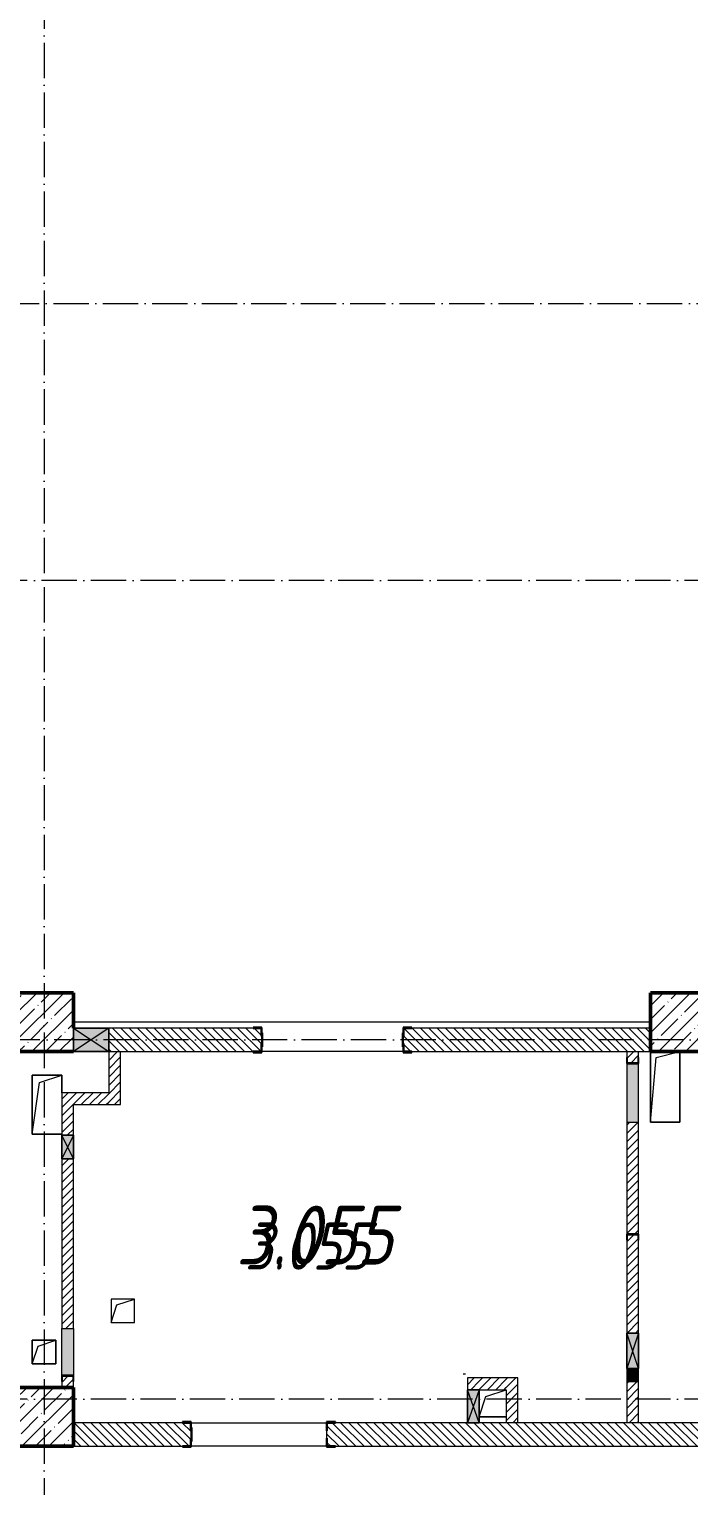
# Model space of a CAD drawing. Header units: millimetres. Extents: x -213536 to 1564669, y -45299 to 942238.
# Drawn here: x 627346 to 632946, y 294851 to 307291 of the extents above; entities that cross this region are included whole.
import ezdxf

# ---------------------------------------------------------------- set-up
doc = ezdxf.new("R2010")
doc.units = ezdxf.units.MM
doc.linetypes.add('50_200_ШТРИХ_1Т_ш5_п1_п1_', pattern=[700, 500, -100, 0, -100])
for name, color, linetype, lineweight in [('3) ЖБ 4м', 3, 'Continuous', 30), ('A-DETL-GENF-OTLN', 7, 'Continuous', 9), ('A-FLOR-____-OTLN', 7, 'Continuous', 9), ('A-GENM-____-MCUT', 7, 'Continuous', 25), ('A-GENM-____-OTLN', 7, 'Continuous', 9), ('A-GENM-____-OTLN-1', 7, 'Continuous', 25), ('A-GLAZ-____-OTLN', 7, 'Continuous', 9), ('A-WALL-____-MCUT-3', 7, 'Continuous', 9), ('A-WALL-____-PATT-1', 7, 'Continuous', 9), ('A-WALL-FNSH-MCUT-1', 7, 'Continuous', 9), ('I-WALL-____-OTLN', 7, 'Continuous', 9), ('S-COLS-____-MCUT', 7, 'Continuous', 50), ('S-COLS-____-OTLN', 7, 'Continuous', 9), ('S-GRID-____-OTLN-1', 7, '50_200_ШТРИХ_1Т_ш5_п1_п1_', 9), ('Марки помещений', 7, 'Continuous', 9)]:
    doc.layers.add(name, color=color, linetype=linetype, lineweight=lineweight)
doc.styles.add('ISOCPEUR_I_2', font='isocpeui.ttf', dxfattribs={"width": 0.85, "height": 2.3})
pattern_1 = [(45, (549721.475, 286281.11), (-35.35534, 35.35534), [])]
pattern_2 = [(135, (549721.475, 286281.11), (-35.35534, -35.35534), [])]

# ---------------------------------------------------------------- blocks, each defined once
blk = doc.blocks.new('BSC_Колонна _Прямоугольная - 500х500-V23-АР1_План отверстий 3 этажа в осях 1-64_А-ГГ')
at = {"layer": 'S-COLS-____-OTLN'}
h = blk.add_hatch(dxfattribs=at)
h.set_pattern_fill('FP_60', color=256, style=0, pattern_type=2)
h.set_pattern_definition([(45, (-77750, -12581.04), (-114.04925, 114.04925), []), (45, (-77635.95, -12581.04), (-114.04925, 114.04925), [201.613, -40.323, 3.353, -36.97])])
h.paths.add_polyline_path([(-250, -250), (250, -250), (250, 250), (-250, 250)], flags=0)
at = {"layer": 'S-COLS-____-MCUT'}
for p, q in [((250, 250), (-250, 250)), ((-250, 250), (-250, -250)), ((250, -50), (250, 250)), ((-250, -250), (250, -250))]:
    blk.add_line(p, q, dxfattribs=at)
blk = doc.blocks.new('BSC_Колонна _Прямоугольная - 500х500-V24-АР1_План отверстий 3 этажа в осях 1-64_А-ГГ')
at = {"layer": 'S-COLS-____-OTLN'}
h = blk.add_hatch(dxfattribs=at)
h.set_pattern_fill('FP_61', color=256, style=0, pattern_type=2)
h.set_pattern_definition([(45, (-83150, -12581.04), (-114.04925, 114.04925), []), (45, (-83035.95, -12581.04), (-114.04925, 114.04925), [201.613, -40.323, 3.353, -36.97])])
h.paths.add_polyline_path([(-250, -250), (250, -250), (250, 250), (-250, 250)], flags=0)
at = {"layer": 'S-COLS-____-MCUT'}
for p, q in [((250, 250), (-250, 250)), ((-250, 250), (-250, -250)), ((250, -250), (250, 250)), ((-250, -250), (250, -250))]:
    blk.add_line(p, q, dxfattribs=at)
blk = doc.blocks.new('BSC_Колонна _Прямоугольная - 500х500-V158-АР1_План отверстий 3 этажа в осях 1-64_А-ГГ')
at = {"layer": 'S-COLS-____-OTLN'}
h = blk.add_hatch(dxfattribs=at)
h.set_pattern_fill('FP_182', color=256, style=0, pattern_type=2)
h.set_pattern_definition([(45, (-77750, -9231.04), (-114.04925, 114.04925), []), (45, (-77635.95, -9231.04), (-114.04925, 114.04925), [201.613, -40.323, 3.353, -36.97])])
h.paths.add_polyline_path([(-250, -250), (250, -250), (250, 250), (-250, 250)], flags=0)
at = {"layer": 'S-COLS-____-MCUT'}
for p, q in [((250, 250), (-250, 250)), ((-250, 250), (-250, -250)), ((250, -250), (250, 250)), ((-250, -250), (250, -250))]:
    blk.add_line(p, q, dxfattribs=at)
blk = doc.blocks.new('154_Стойка_СКБ_Уголок - СМ-2180_200-28268025-АР1_План отверстий 3 этажа в осях 1-64_А-ГГ')
at = {"layer": 'A-GENM-____-MCUT'}
for p, q in [((125, 156), (125, 81)), ((200, 156), (125, 156)), ((131, 81), (131, 150)), ((131, 150), (200, 150)), ((200, 150), (200, 156)), ((125, 81), (131, 81)), ((131, 19), (125, 19)), ((125, 19), (125, -56)), ((131, -50), (131, 19)), ((125, -56), (200, -56)), ((200, -50), (131, -50)), ((200, -56), (200, -50))]:
    blk.add_line(p, q, dxfattribs=at)
blk = doc.blocks.new('Стойка_Влож_Полоса боковая - Полоса-V165-АР1_План отверстий 3 этажа в осях 1-64_А-ГГ')
at = {"layer": 'A-GENM-____-OTLN'}
for p, q in [((-5, 60), (0, 60)), ((-5, -60), (-5, 60)), ((0, -60), (-5, -60))]:
    blk.add_line(p, q, dxfattribs=at)
blk = doc.blocks.new('154_Фахверк_СКБ_Швеллер - Тип_100_3960-28331862-АР1_План отверстий 3 этажа в осях 1-64_А-ГГ')
at = {"layer": 'A-GENM-____-MCUT'}
for p, q in [((175, 50), (125, 50)), ((125, 50), (125, -50)), ((128, 47), (175, 47)), ((128, -47), (128, 47)), ((175, 47), (175, 50)), ((125, -50), (175, -50)), ((175, -47), (128, -47)), ((175, -50), (175, -47))]:
    blk.add_line(p, q, dxfattribs=at)
blk = doc.blocks.new('154_Стойка_СКБ_Уголок - СМ-2480_200-28346303-АР1_План отверстий 3 этажа в осях 1-64_А-ГГ')
at = {"layer": 'A-GENM-____-MCUT'}
for p, q in [((125, 156), (125, 81)), ((200, 156), (125, 156)), ((131, 81), (131, 150)), ((131, 150), (200, 150)), ((200, 150), (200, 156)), ((125, 81), (131, 81)), ((131, 19), (125, 19)), ((125, 19), (125, -56)), ((131, -50), (131, 19)), ((125, -56), (200, -56)), ((200, -50), (131, -50)), ((200, -56), (200, -50))]:
    blk.add_line(p, q, dxfattribs=at)
blk = doc.blocks.new('Стойка_Влож_Полоса боковая - Полоса-28213942-АР1_План отверстий 3 этажа в осях 1-64_А-ГГ')
at = {"layer": 'A-GENM-____-OTLN'}
for p, q in [((-5, 60), (0, 60)), ((-5, -60), (-5, 60)), ((0, 31), (0, -31)), ((0, -60), (-5, -60))]:
    blk.add_line(p, q, dxfattribs=at)
blk = doc.blocks.new('AR_Отверстие Ниша - Лючок-32404601-АР1_План отверстий 3 этажа в осях 1-64_А-ГГ')
at = {"layer": 'A-GLAZ-____-OTLN'}
blk.add_hatch(color=256, dxfattribs=at).paths.add_polyline_path([(150, 50), (40, 50), (40, -50), (150, -50)], flags=0)
for p, q in [((150, 50), (40, 50)), ((150, -50), (150, 50)), ((40, -50), (150, -50))]:
    blk.add_line(p, q, dxfattribs=at)
blk = doc.blocks.new('AR_Отверстие Ниша - Лючок-32403866-АР1_План отверстий 3 этажа в осях 1-64_А-ГГ')
at = {"layer": 'A-GLAZ-____-OTLN'}
blk.add_hatch(color=256, dxfattribs=at).paths.add_polyline_path([(200, -50), (200, 50), (-200, 50), (-200, -50)], flags=0)
for p, q in [((-200, 50), (200, 50)), ((-200, -50), (-200, 50)), ((200, -50), (-200, -50))]:
    blk.add_line(p, q, dxfattribs=at)
blk = doc.blocks.new('AR_Отверстие Ниша - Лючок-32404625-АР1_План отверстий 3 этажа в осях 1-64_А-ГГ')
at = {"layer": 'A-GLAZ-____-OTLN'}
blk.add_hatch(color=256, dxfattribs=at).paths.add_polyline_path([(250, -50), (250, 50), (-250, 50), (-250, -50)], flags=0)
for p, q in [((250, 50), (-250, 50)), ((250, -50), (250, 50)), ((-250, -50), (250, -50))]:
    blk.add_line(p, q, dxfattribs=at)
blk = doc.blocks.new('154_Фахверк_СКБ_Швеллер - Тип_100_3960_зеркало-29769493-АР1_План отверстий 3 этажа в осях 1-64_А-ГГ')
at = {"layer": 'A-GENM-____-MCUT'}
for p, q in [((175, 50), (125, 50)), ((125, 50), (125, -50)), ((128, 47), (175, 47)), ((128, -47), (128, 47)), ((175, 47), (175, 50)), ((125, -50), (175, -50)), ((175, -47), (128, -47)), ((175, -50), (175, -47))]:
    blk.add_line(p, q, dxfattribs=at)
blk = doc.blocks.new('AR_Отверстие прямоугольное _в стене_ - AR_Отверстие прямоугольное _в стене__ВК-32404281-АР1_План отверстий 3 этажа в осях 1-64_А-ГГ')
at = {"layer": 'A-GLAZ-____-OTLN'}
blk.add_hatch(color=256, dxfattribs=at).paths.add_polyline_path([(150, -100), (150, 100), (-150, 100), (-150, -100)], flags=0)
at = {"layer": 'A-DETL-GENF-OTLN'}
for p, q in [((-150, -100), (-150, 100)), ((-150, 100), (150, 100)), ((150, 100), (-150, -100)), ((-150, 100), (150, -100)), ((150, 100), (-150, 100)), ((-150, 100), (-150, -100)), ((150, 100), (150, -100)), ((150, -100), (150, 100)), ((150, -100), (-150, -100)), ((-150, -100), (150, -100))]:
    blk.add_line(p, q, dxfattribs=at)
blk = doc.blocks.new('AR_Отверстие прямоугольное _в плите_ - AR_Отверстие прямоугольное _в плите_-30458127-АР1_План отверстий 3 этажа в осях 1-64_А-ГГ')
at = {"layer": 'A-GENM-____-OTLN'}
for p, q in [((100, 100), (-100, 100)), ((-100, 100), (-100, -100)), ((-100, -100), (-50, 50)), ((-50, 50), (100, 100)), ((100, -100), (100, 100)), ((-100, -100), (100, -100))]:
    blk.add_line(p, q, dxfattribs=at)
blk = doc.blocks.new('AR_Отверстие прямоугольное _в плите_ - AR_Отверстие прямоугольное _в плите_-30459229-АР1_План отверстий 3 этажа в осях 1-64_А-ГГ')
at = {"layer": 'A-GENM-____-OTLN'}
for p, q in [((125, 250), (-125, 250)), ((-125, 250), (-125, -250)), ((-63, 188), (125, 250)), ((125, 100), (125, 250)), ((-125, -250), (-63, 188)), ((-125, -250), (125, -250))]:
    blk.add_line(p, q, dxfattribs=at)
blk = doc.blocks.new('AR_Отверстие прямоугольное _в плите_ - AR_Отверстие прямоугольное _в плите_-30459234-АР1_План отверстий 3 этажа в осях 1-64_А-ГГ')
at = {"layer": 'A-GENM-____-OTLN'}
for p, q in [((-125, 300), (-125, -300)), ((-125, -300), (-75, 250)), ((-75, 250), (125, 300)), ((125, -300), (125, 300)), ((-125, -300), (125, -300))]:
    blk.add_line(p, q, dxfattribs=at)
blk = doc.blocks.new('AR_Отверстие прямоугольное _в плите_ - AR_Отверстие прямоугольное _в плите_-30459207-АР1_План отверстий 3 этажа в осях 1-64_А-ГГ')
at = {"layer": 'A-GENM-____-OTLN'}
for p, q in [((100, 100), (-100, 100)), ((-100, 100), (-100, -100)), ((-100, -100), (-50, 50)), ((-50, 50), (100, 100)), ((100, -100), (100, 100)), ((-100, -100), (100, -100))]:
    blk.add_line(p, q, dxfattribs=at)
blk = doc.blocks.new('AR_Отверстие прямоугольное _в плите_ - AR_Отверстие прямоугольное _в плите_-30552839-АР1_План отверстий 3 этажа в осях 1-64_А-ГГ')
at = {"layer": 'A-GENM-____-OTLN'}
for p, q in [((-115, -115), (-58, 58)), ((-58, 58), (115, 115)), ((-115, -115), (115, -115))]:
    blk.add_line(p, q, dxfattribs=at)
blk = doc.blocks.new('AR_Отверстие прямоугольное _в стене__БезПР - AR_Отверстие прямоугольное _в стене__БезПР-36899009-АР1_План отверстий 3 этажа в осях 1-64_А-ГГ')
at = {"layer": 'A-GLAZ-____-OTLN'}
blk.add_hatch(color=256, dxfattribs=at).paths.add_polyline_path([(150, 50), (-150, 50), (-150, -50), (150, -50)], flags=0)
at = {"layer": 'A-DETL-GENF-OTLN'}
for p, q in [((-150, -50), (-150, 50)), ((-150, 50), (150, 50)), ((150, 50), (-150, -50)), ((-150, 50), (150, -50)), ((150, 50), (-150, 50)), ((-150, 50), (-150, -50)), ((150, 50), (150, -50)), ((150, -50), (150, 50)), ((150, -50), (-150, -50)), ((-150, -50), (150, -50))]:
    blk.add_line(p, q, dxfattribs=at)
at = {"layer": 'A-GLAZ-____-OTLN'}
blk.add_line((150, 50), (-150, 50), dxfattribs=at)
blk = doc.blocks.new('AR_Отверстие прямоугольное _в стене__БезПР - AR_Отверстие прямоугольное _в стене__БезПР-36899121-АР1_План отверстий 3 этажа в осях 1-64_А-ГГ')
at = {"layer": 'A-GLAZ-____-OTLN'}
blk.add_hatch(color=256, dxfattribs=at).paths.add_polyline_path([(140, 50), (-140, 50), (-140, -50), (140, -50)], flags=0)
at = {"layer": 'A-DETL-GENF-OTLN'}
for p, q in [((-140, -50), (-140, 50)), ((-140, 50), (140, 50)), ((140, 50), (-140, -50)), ((-140, 50), (140, -50)), ((140, 50), (-140, 50)), ((-140, 50), (-140, -50)), ((140, 50), (140, -50)), ((140, -50), (140, 50)), ((140, -50), (-140, -50)), ((-140, -50), (140, -50))]:
    blk.add_line(p, q, dxfattribs=at)
blk = doc.blocks.new('AR_Отверстие прямоугольное _в стене__БезПР - AR_Отверстие прямоугольное _в стене__БезПР-36427953-АР1_План отверстий 3 этажа в осях 1-64_А-ГГ')
at = {"layer": 'A-GLAZ-____-OTLN'}
blk.add_hatch(color=256, dxfattribs=at).paths.add_polyline_path([(100, 50), (-100, 50), (-100, -50), (100, -50)], flags=0)
at = {"layer": 'A-DETL-GENF-OTLN'}
for p, q in [((-100, -50), (-100, 50)), ((-100, 50), (100, 50)), ((100, 50), (-100, -50)), ((-100, 50), (100, -50)), ((100, 50), (-100, 50)), ((-100, 50), (-100, -50)), ((100, 50), (100, -50)), ((100, -50), (100, 50)), ((100, -50), (-100, -50)), ((-100, -50), (100, -50))]:
    blk.add_line(p, q, dxfattribs=at)

msp = doc.modelspace()

# ---------------------------------------------------------------- hatches: boundary and pattern name
at = {"layer": 'A-WALL-____-PATT-1'}
h = msp.add_hatch(dxfattribs=at)
h.set_pattern_fill('FP_6', color=256, style=0, pattern_type=2)
h.set_pattern_definition(pattern_2)
h.paths.add_polyline_path([(630527.5, 298612.2), (632621.5, 298612.2), (632621.5, 298812.2), (630527.5, 298812.2), (630527.5, 298743.2), (630521.5, 298743.2), (630521.5, 298681.2), (630527.5, 298681.2), (630527.5, 298612.7)], flags=0)
h.paths.add_polyline_path([(629243.7, 298612.2), (629315.5, 298612.2), (629315.5, 298681.2), (629321.5, 298681.2), (629321.5, 298743.2), (629315.5, 298743.2), (629315.5, 298812.2), (628021.5, 298812.2), (628021.5, 298612.2)], flags=0)
h = msp.add_hatch(dxfattribs=at)
h.set_pattern_fill('FP_5', color=256, style=0, pattern_type=2)
h.set_pattern_definition(pattern_1)
h.paths.add_polyline_path([(628121.5, 298162.2), (628121.5, 298612.2), (628021.5, 298612.2), (628021.5, 298162.2)], flags=0)
h = msp.add_hatch(dxfattribs=at)
h.set_pattern_fill('FP_5', color=256, style=0, pattern_type=2)
h.set_pattern_definition(pattern_1)
h.paths.add_polyline_path([(632421.5, 295462.2), (632521.5, 295462.2), (632521.5, 295812.2), (632421.5, 295812.2), (632421.5, 295615.5)], flags=0)
h.paths.add_polyline_path([(632521.5, 296222.2), (632521.5, 297012.2), (632518.5, 297012.2), (632518.5, 297059.2), (632424.5, 297059.2), (632424.5, 297012.2), (632421.5, 297012.2), (632421.5, 296222.2), (632518.5, 296222.2)], flags=0)
h.paths.add_polyline_path([(632521.5, 297062.2), (632521.5, 298012.2), (632421.5, 298012.2), (632421.5, 297062.2), (632518.5, 297062.2)], flags=0)
h.paths.add_polyline_path([(632518.5, 298515.2), (632518.5, 298562.2), (632521.5, 298562.2), (632521.5, 298612.2), (632421.5, 298612.2), (632421.5, 298562.2), (632424.5, 298562.2), (632424.5, 298515.2)], flags=0)
h = msp.add_hatch(dxfattribs=at)
h.set_pattern_fill('FP_5', color=256, style=0, pattern_type=2)
h.set_pattern_definition(pattern_1)
h.paths.add_polyline_path([(627621.5, 295762.2), (627721.5, 295762.2), (627721.5, 295812.2), (627718.5, 295812.2), (627718.5, 295859.2), (627624.5, 295859.2), (627623.6, 295812.2), (627621.5, 295812.2)], flags=0)
h.paths.add_polyline_path([(627642.3, 296262.2), (627721.5, 296262.2), (627721.5, 297702.2), (627621.5, 297702.2), (627621.5, 296262.2)], flags=0)
h.paths.add_polyline_path([(627710.6, 297902.2), (627721.5, 297902.2), (627721.5, 298262.2), (627621.5, 298262.2), (627621.5, 297902.2)], flags=0)
h = msp.add_hatch(dxfattribs=at)
h.set_pattern_fill('FP_5', color=256, style=0, pattern_type=2)
h.set_pattern_definition(pattern_1)
h.paths.add_polyline_path([(627721.5, 298162.2), (628021.5, 298162.2), (628021.5, 298262.2), (627721.5, 298262.2)], flags=0)
h = msp.add_hatch(dxfattribs=at)
h.set_pattern_fill('FP_5', color=256, style=0, pattern_type=2)
h.set_pattern_definition(pattern_1)
h.paths.add_polyline_path([(631166.5, 295742.2), (631166.5, 295842.2), (631066.5, 295842.2), (631066.5, 295742.2)], flags=0)
h = msp.add_hatch(dxfattribs=at)
h.set_pattern_fill('FP_5', color=256, style=0, pattern_type=2)
h.set_pattern_definition(pattern_1)
h.paths.add_polyline_path([(631396.5, 295742.2), (631396.5, 295842.2), (631166.5, 295842.2), (631166.5, 295742.2)], flags=0)
h = msp.add_hatch(dxfattribs=at)
h.set_pattern_fill('FP_5', color=256, style=0, pattern_type=2)
h.set_pattern_definition(pattern_1)
h.paths.add_polyline_path([(631396.5, 295462.2), (631496.5, 295462.2), (631496.5, 295842.2), (631396.5, 295842.2), (631396.5, 295615.5)], flags=0)
h = msp.add_hatch(dxfattribs=at)
h.set_pattern_fill('FP_6', color=256, style=0, pattern_type=2)
h.set_pattern_definition(pattern_2)
h.paths.add_polyline_path([(638771.5, 295262.2), (638771.5, 295462.2), (636447.5, 295461.6), (636447.5, 295393.2), (636441.5, 295393.2), (636441.5, 295331.2), (636447.5, 295331.2), (636447.5, 295262.2), (638081, 295262.2)], flags=0)
h.paths.add_polyline_path([(634546.1, 295262.2), (635285.5, 295262.2), (635285.5, 295331.2), (635291.5, 295331.2), (635291.5, 295393.2), (635285.5, 295393.2), (635285.5, 295462.2), (629877.5, 295462.2), (629877.5, 295393.2), (629871.5, 295393.2), (629871.5, 295331.2), (629877.5, 295331.2), (629877.5, 295262.2), (632778.6, 295262.2)], flags=0)
h.paths.add_polyline_path([(628646.5, 295262.2), (628715.5, 295262.2), (628715.5, 295331.2), (628721.5, 295331.2), (628721.5, 295393.2), (628715.5, 295393.2), (628715.5, 295462.2), (627721.5, 295462.2), (627721.5, 295262.2)], flags=0)

# ---------------------------------------------------------------- linework, layer by layer
at = {"layer": '3) ЖБ 4м'}
for points in [[(627728.5, 295462.2), (627721.5, 295762.2)], [(627221.5, 295262.2), (627721.5, 295262.2)]]:
    msp.add_lwpolyline(points, dxfattribs=at)
at = {"layer": 'A-FLOR-____-OTLN'}
for p, q in [((632621.5, 298862.2), (627721.5, 298862.2)), ((632621.5, 298012.2), (632621.5, 298612.2)), ((632871.5, 298612.2), (632871.5, 298012.2)), ((627371.5, 298412.2), (627621.5, 298412.2)), ((627371.5, 297912.2), (627371.5, 298412.2)), ((627621.5, 298412.2), (627621.5, 298262.2)), ((632871.5, 298012.2), (632621.5, 298012.2)), ((627621.5, 297912.2), (627371.5, 297912.2)), ((627371.5, 296162.2), (627571.5, 296162.2)), ((627371.5, 295962.2), (627371.5, 296162.2)), ((627571.5, 296162.2), (627571.5, 295962.2)), ((627571.5, 295962.2), (627371.5, 295962.2)), ((631396.5, 295512.2), (631166.5, 295512.2))]:
    msp.add_line(p, q, dxfattribs=at)
at = {"layer": 'A-WALL-____-MCUT-3'}
for p, q in [((629246.5, 298812.2), (628021.5, 298812.2)), ((632621.5, 298812.2), (630596.5, 298812.2)), ((628021.5, 298612.2), (629246.5, 298612.2)), ((630596.5, 298612.2), (632621.5, 298612.2)), ((628646.5, 295462.2), (627721.5, 295462.2)), ((631066.5, 295462.2), (629946.5, 295462.2)), ((635216.5, 295462.2), (631166.5, 295462.2)), ((628721.5, 295331.2), (628721.5, 295393.2)), ((629871.5, 295393.2), (629871.5, 295331.2)), ((627721.5, 295262.2), (628646.5, 295262.2)), ((629946.5, 295262.2), (635216.5, 295262.2))]:
    msp.add_line(p, q, dxfattribs=at)
at = {"layer": 'A-WALL-FNSH-MCUT-1'}
for p, q in [((628021.5, 298612.2), (628021.5, 298612.2)), ((628021.5, 298612.2), (628021.5, 298262.2)), ((628121.5, 298162.2), (628121.5, 298612.2)), ((632421.5, 298612.2), (632421.5, 298562.2)), ((632521.5, 298562.2), (632521.5, 298612.2)), ((627621.5, 298262.2), (627621.5, 297902.2)), ((628021.5, 298262.2), (627621.5, 298262.2)), ((627721.5, 297902.2), (627721.5, 298162.2)), ((627721.5, 298162.2), (628121.5, 298162.2)), ((632421.5, 298012.2), (632421.5, 297062.2)), ((632521.5, 297062.2), (632521.5, 298012.2)), ((627621.5, 297702.2), (627621.5, 296262.2)), ((627721.5, 296262.2), (627721.5, 297702.2)), ((632421.5, 297012.2), (632421.5, 296222.2)), ((632521.5, 296222.2), (632521.5, 297012.2)), ((631031.5, 295877.2), (631051.5, 295877.2)), ((631066.5, 295842.2), (631066.5, 295742.2)), ((631496.5, 295842.2), (631066.5, 295842.2)), ((631496.5, 295462.2), (631496.5, 295842.2)), ((627621.5, 295812.2), (627621.5, 295762.2)), ((627721.5, 295762.2), (627721.5, 295812.2)), ((631166.5, 295742.2), (631396.5, 295742.2)), ((631396.5, 295742.2), (631396.5, 295462.2)), ((632421.5, 295812.2), (632421.5, 295462.2)), ((632521.5, 295462.2), (632521.5, 295812.2))]:
    msp.add_line(p, q, dxfattribs=at)
at = {"layer": 'I-WALL-____-OTLN'}
for p, q in [((630521.5, 298612.2), (629321.5, 298612.2)), ((628721.5, 295462.2), (629871.5, 295462.2)), ((629871.5, 295262.2), (628721.5, 295262.2))]:
    msp.add_line(p, q, dxfattribs=at)
at = {"layer": 'S-GRID-____-OTLN-1', "color": 251, "ltscale": 0.6, "true_color": 0x636466}
for p, q in [((627471.5, 336162.1), (627471.5, 294851)), ((617048.2, 304962.2), (640040.3, 304962.2)), ((653795.9, 302612.2), (617048.2, 302612.2)), ((640040.3, 298712.2), (617048.2, 298712.2)), ((653795.9, 295662.2), (545291.6, 295662.2))]:
    msp.add_line(p, q, dxfattribs=at)

# ---------------------------------------------------------------- block references
at = {"layer": 'A-GENM-____-OTLN', "rotation": 180}
for name, p in [('Стойка_Влож_Полоса боковая - Полоса-28213942-АР1_План отверстий 3 этажа в осях 1-64_А-ГГ', (629321.5, 298712.2)), ('Стойка_Влож_Полоса боковая - Полоса-V165-АР1_План отверстий 3 этажа в осях 1-64_А-ГГ', (628721.5, 295362.2))]:
    msp.add_blockref(name, p, dxfattribs=at)
at = {"layer": 'A-GENM-____-OTLN'}
for name, p in [('Стойка_Влож_Полоса боковая - Полоса-28213942-АР1_План отверстий 3 этажа в осях 1-64_А-ГГ', (630521.5, 298712.2)), ('AR_Отверстие прямоугольное _в плите_ - AR_Отверстие прямоугольное _в плите_-30459234-АР1_План отверстий 3 этажа в осях 1-64_А-ГГ', (632746.5, 298312.2)), ('AR_Отверстие прямоугольное _в плите_ - AR_Отверстие прямоугольное _в плите_-30459229-АР1_План отверстий 3 этажа в осях 1-64_А-ГГ', (627496.5, 298162.2)), ('AR_Отверстие прямоугольное _в плите_ - AR_Отверстие прямоугольное _в плите_-30459207-АР1_План отверстий 3 этажа в осях 1-64_А-ГГ', (628141.1, 296412.2)), ('AR_Отверстие прямоугольное _в плите_ - AR_Отверстие прямоугольное _в плите_-30458127-АР1_План отверстий 3 этажа в осях 1-64_А-ГГ', (627471.5, 296062.2)), ('AR_Отверстие прямоугольное _в плите_ - AR_Отверстие прямоугольное _в плите_-30552839-АР1_План отверстий 3 этажа в осях 1-64_А-ГГ', (631281.5, 295627.2))]:
    msp.add_blockref(name, p, dxfattribs=at)
at = {"layer": 'A-GENM-____-OTLN-1'}
for name, p, rotation in [('154_Стойка_СКБ_Уголок - СМ-2480_200-28346303-АР1_План отверстий 3 этажа в осях 1-64_А-ГГ', (629446.5, 298762.2), 180), ('154_Фахверк_СКБ_Швеллер - Тип_100_3960_зеркало-29769493-АР1_План отверстий 3 этажа в осях 1-64_А-ГГ', (632471.5, 298387.2), 90), ('154_Фахверк_СКБ_Швеллер - Тип_100_3960-28331862-АР1_План отверстий 3 этажа в осях 1-64_А-ГГ', (632471.5, 297187.2), 270), ('154_Фахверк_СКБ_Швеллер - Тип_100_3960_зеркало-29769493-АР1_План отверстий 3 этажа в осях 1-64_А-ГГ', (627671.5, 295987.2), 269.9999999999998), ('154_Стойка_СКБ_Уголок - СМ-2180_200-28268025-АР1_План отверстий 3 этажа в осях 1-64_А-ГГ', (628846.5, 295412.2), 180)]:
    msp.add_blockref(name, p, dxfattribs=dict(at, rotation=rotation))
for name, p in [('154_Стойка_СКБ_Уголок - СМ-2480_200-28346303-АР1_План отверстий 3 этажа в осях 1-64_А-ГГ', (630396.5, 298662.2)), ('154_Стойка_СКБ_Уголок - СМ-2180_200-28268025-АР1_План отверстий 3 этажа в осях 1-64_А-ГГ', (629746.5, 295312.2))]:
    msp.add_blockref(name, p, dxfattribs=at)
at = {"layer": 'A-GLAZ-____-OTLN'}
msp.add_blockref('AR_Отверстие прямоугольное _в стене_ - AR_Отверстие прямоугольное _в стене__ВК-32404281-АР1_План отверстий 3 этажа в осях 1-64_А-ГГ', (627871.5, 298712.2), dxfattribs=at)
for name, p, rotation in [('AR_Отверстие Ниша - Лючок-32404625-АР1_План отверстий 3 этажа в осях 1-64_А-ГГ', (632471.5, 298262.2), 270), ('AR_Отверстие прямоугольное _в стене__БезПР - AR_Отверстие прямоугольное _в стене__БезПР-36427953-АР1_План отверстий 3 этажа в осях 1-64_А-ГГ', (627671.5, 297802.2), 269.9999999999998), ('AR_Отверстие Ниша - Лючок-32403866-АР1_План отверстий 3 этажа в осях 1-64_А-ГГ', (627671.5, 296062.2), 269.9999999999998), ('AR_Отверстие прямоугольное _в стене__БезПР - AR_Отверстие прямоугольное _в стене__БезПР-36899009-АР1_План отверстий 3 этажа в осях 1-64_А-ГГ', (632471.5, 296072.2), 270), ('AR_Отверстие Ниша - Лючок-32404601-АР1_План отверстий 3 этажа в осях 1-64_А-ГГ', (632471.5, 295962.2), 270), ('AR_Отверстие прямоугольное _в стене__БезПР - AR_Отверстие прямоугольное _в стене__БезПР-36899121-АР1_План отверстий 3 этажа в осях 1-64_А-ГГ', (631116.5, 295602.2), 270)]:
    msp.add_blockref(name, p, dxfattribs=dict(at, rotation=rotation))
at = {"layer": 'S-COLS-____-OTLN'}
for name, p in [('BSC_Колонна _Прямоугольная - 500х500-V23-АР1_План отверстий 3 этажа в осях 1-64_А-ГГ', (627471.5, 298862.2)), ('BSC_Колонна _Прямоугольная - 500х500-V24-АР1_План отверстий 3 этажа в осях 1-64_А-ГГ', (632871.5, 298862.2)), ('BSC_Колонна _Прямоугольная - 500х500-V158-АР1_План отверстий 3 этажа в осях 1-64_А-ГГ', (627471.5, 295512.2))]:
    msp.add_blockref(name, p, dxfattribs=at)

# ---------------------------------------------------------------- texts
at = {"layer": 'Марки помещений', "insert": (629101.7, 297304.6), "char_height": 500, "width": 785.654, "attachment_point": 1, "style": 'ISOCPEUR_I_2'}
msp.add_mtext('3.055', dxfattribs=at)
at = {"layer": 'Марки помещений', "color": 114, "true_color": 0x139b48, "insert": (629175.6, 297161.8), "char_height": 400, "width": 785.654, "attachment_point": 1, "style": 'ISOCPEUR_I_2'}
msp.add_mtext('3.055', dxfattribs=at)

doc.saveas('drawing.dxf')
